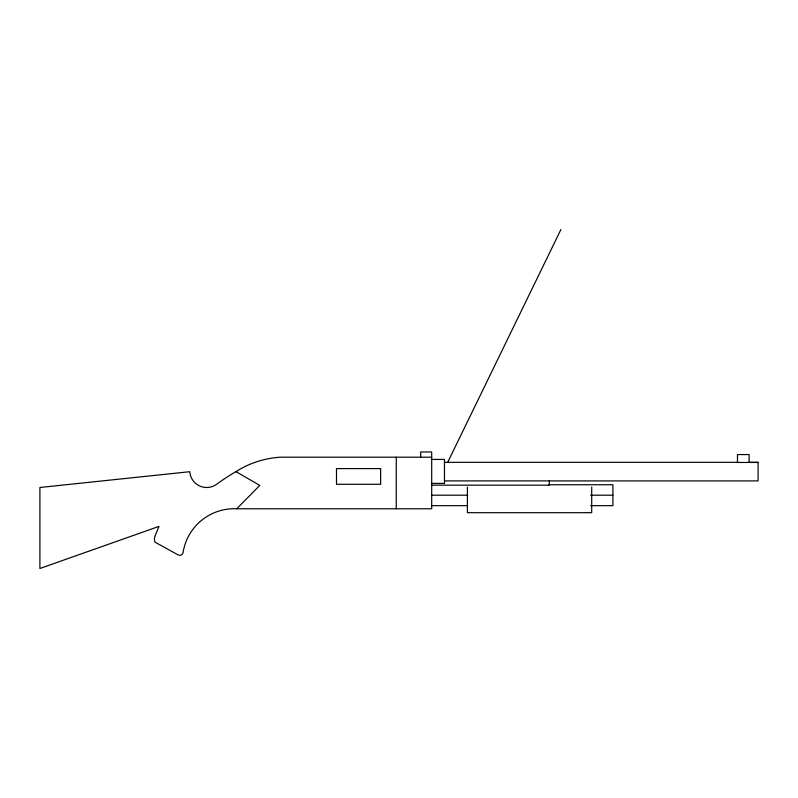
<?xml version="1.0" encoding="UTF-8"?>
<svg xmlns="http://www.w3.org/2000/svg" width="798" height="798" viewBox="0 0 798 798"><rect width="100%" height="100%" fill="white"/><g stroke="black" fill="none" stroke-linecap="round" stroke-linejoin="round"><path stroke-width="1.2" d="M447.688 462.321L560.924 229.505M236.737 508.775L259.779 485.413L235.939 471.608A228.866 228.866 0 0 0 216.617 484.256A16.908 16.908 0 0 1 189.784 471.708L39.9 487.478L39.9 568.495L159.002 526.391L155.021 536.057A8.03 8.03 0 0 0 155.021 542.151L178.163 554.929A3.382 3.382 0 0 0 183.171 551.997A51.84 51.84 0 0 1 236.737 508.775L431.698 508.775L431.698 451.967L420.656 451.967L420.656 457.194M431.698 457.194L280.108 457.194A94.383 94.383 0 0 0 235.939 471.608L236.737 471.608M431.698 459.419L444.476 459.419L444.476 483.389L431.698 483.389M444.476 462.321L738.15 462.321M749.372 462.321L758.1 462.321L758.1 480.905L444.476 480.905M758.1 462.451L737.482 462.451L737.482 454.571L749.103 454.571L749.103 462.451M548.406 484.745L612.904 484.745L612.904 505.653L590.56 505.653M431.698 485.154L549.303 485.154M431.698 495.199L467.688 495.199M590.56 495.199L612.904 495.199M431.698 505.653L467.688 505.653M591.707 487.079L591.707 512.695L467.409 512.695L467.409 487.079M549.303 480.905L549.303 485.284M396.267 457.194L396.267 508.775M380.626 468.596L336.487 468.596L336.487 484.276L380.626 484.276L380.626 468.596"/></g></svg>
